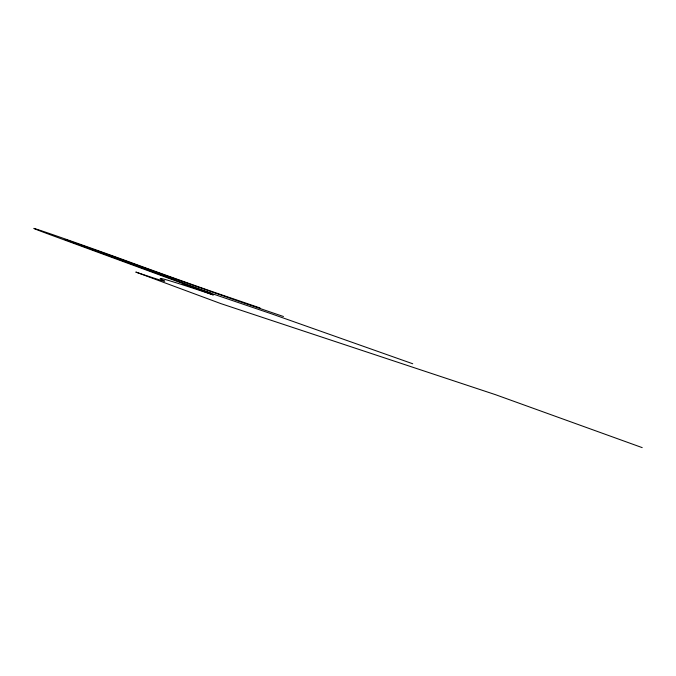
<?xml version="1.0" encoding="UTF-8"?>
<svg xmlns="http://www.w3.org/2000/svg" width="676" height="676" viewBox="0 0 676 676"><rect width="100%" height="100%" fill="white"/><g stroke="black" fill="none" stroke-linecap="round" stroke-linejoin="round"><path stroke-width="1.01" d="M642.2 447.622L495.542 394.691L220.908 303.634L135.8 272.065A108.346 1.597 19.6 0 0 163.499 280.481A334.755 4.656 19.8 0 1 213.329 294.956L182.292 283.54L271.668 313.884L412.732 363.756M283.472 316.512L242.27 302.459A93.263 0.921 19.7 0 1 112.436 256.17L64.837 239.431L211.647 293.511M260.032 307.952L218.213 293.654A63.02 0.625 19.7 0 1 131.626 262.753A62.581 0.659 19.6 0 0 49.517 233.524A62.581 0.659 19.6 0 0 51.477 235.197L191.443 286.649"/></g></svg>
